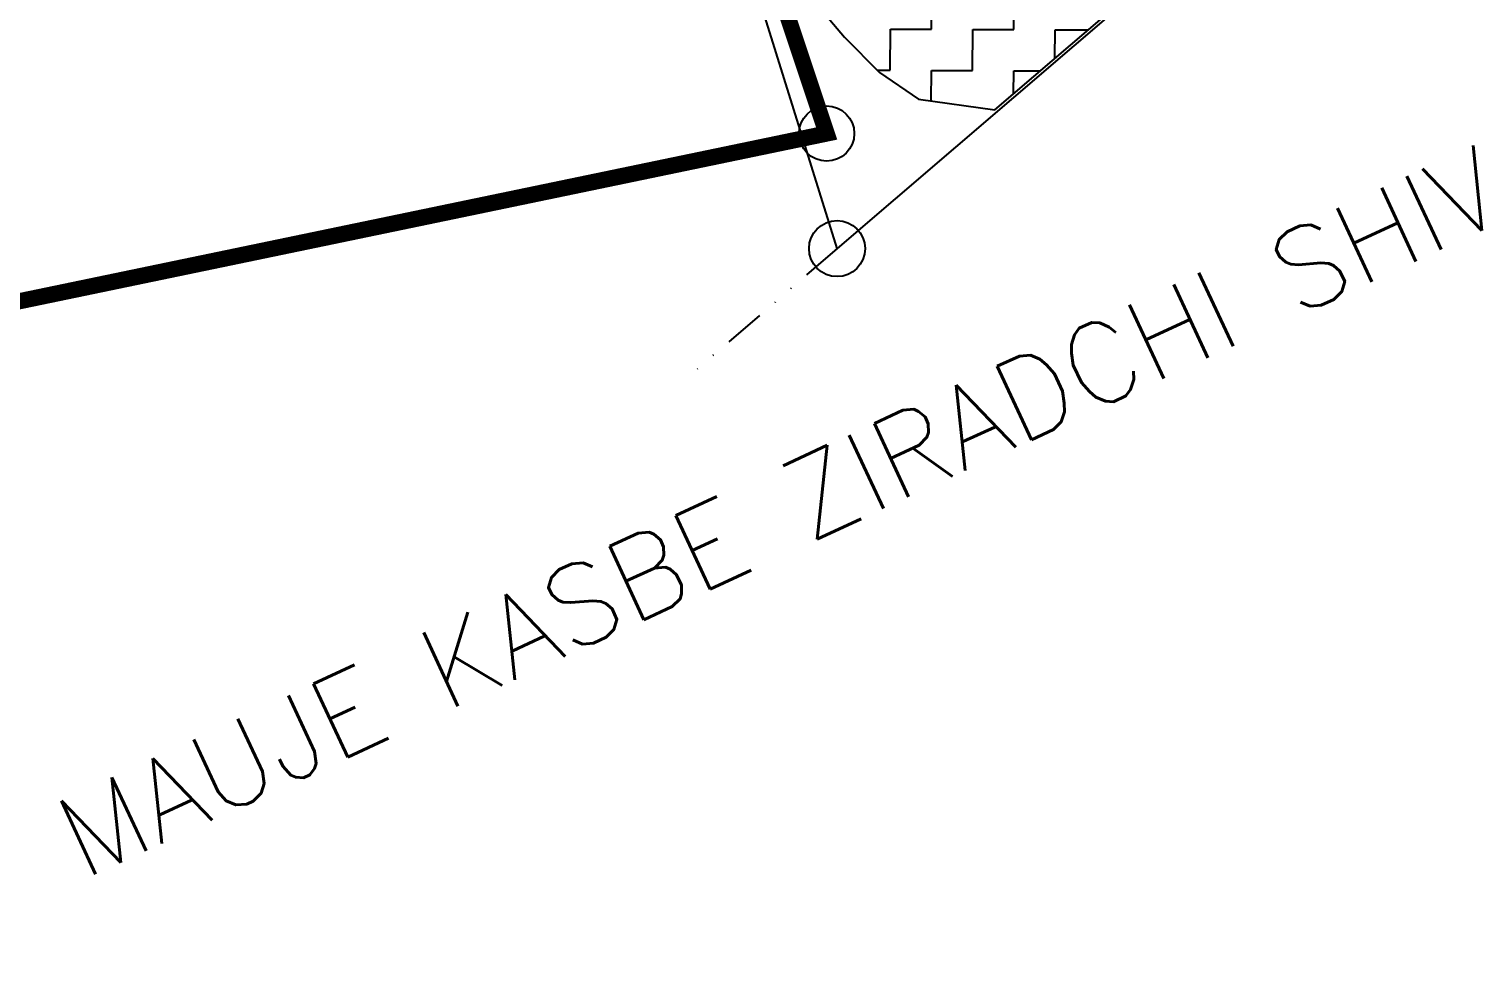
# Model space of a CAD drawing. Header units: metres. Extents: x 274536 to 279488, y 2074615 to 2078106.
# Drawn here: x 278252.3 to 278432.3, y 2075657.8 to 2075773.9 of the extents above; entities that cross this region are included whole.
import ezdxf

# ---------------------------------------------------------------- set-up
doc = ezdxf.new("R2010")
doc.units = ezdxf.units.M
doc.linetypes.add('DIVIDE', pattern=[1.25, 0.5, -0.25, 0, -0.25, 0, -0.25])
for name, color, linetype in [('POLY_HATCH', 12, 'Continuous'), ('SYM_STONE', 1, 'Continuous'), ('TEXT_MAPOUT', 7, 'Continuous'), ('V_BOUND_LINE', 7, 'Continuous'), ('V_DIVIDE_LINE', 7, 'DIVIDE')]:
    doc.layers.add(name, color=color, linetype=linetype)
doc.styles.get("Standard").update_dxf_attribs({"font": 'simplex.shx'})

# ---------------------------------------------------------------- blocks, each defined once
blk = doc.blocks.new('STONE')
blk.add_circle((0, 0), 0.851)

msp = doc.modelspace()

# ---------------------------------------------------------------- linework, layer by layer
msp.add_circle((278352.36, 2075746.69), 3.47)
at = {"layer": 'POLY_HATCH'}
for p, q in [((278371.9, 2075763.87), (278413.45, 2075799.49)), ((278349.19, 2075777.76), (278353.27, 2075772.89)), ((278353.27, 2075772.89), (278357.6, 2075768.53)), ((278357.6, 2075768.53), (278362.44, 2075765.19)), ((278362.44, 2075765.19), (278371.9, 2075763.87))]:
    msp.add_line(p, q, dxfattribs=at)
at = {"layer": 'POLY_HATCH', "linetype": 'Continuous'}
for p, q in [((278364.07, 2075773.86), (278364.09, 2075778.96)), ((278374.27, 2075773.82), (278374.29, 2075778.92)), ((278358.95, 2075768.78), (278358.97, 2075773.88)), ((278358.97, 2075773.88), (278364.07, 2075773.86)), ((278369.15, 2075768.74), (278369.17, 2075773.84)), ((278369.17, 2075773.84), (278374.27, 2075773.82)), ((278379.35, 2075770.27), (278379.37, 2075773.8)), ((278379.37, 2075773.8), (278383.46, 2075773.79)), ((278357.34, 2075768.79), (278358.95, 2075768.78)), ((278364.03, 2075764.97), (278364.05, 2075768.76)), ((278364.05, 2075768.76), (278369.15, 2075768.74)), ((278374.24, 2075765.88), (278374.25, 2075768.72)), ((278374.25, 2075768.72), (278377.54, 2075768.71))]:
    msp.add_line(p, q, dxfattribs=at)
at = {"layer": 'V_BOUND_LINE'}
for p, q in [((278352.36, 2075746.69), (278311.12, 2075879.44)), ((278420.14, 2075804.8), (278352.36, 2075746.69))]:
    msp.add_line(p, q, dxfattribs=at)
at = {"layer": 'V_BOUND_LINE', "const_width": 2.01}
msp.add_lwpolyline([(278385.84, 2076002.91), (278307.32, 2075892.34), (278351.07, 2075760.95), (278241.42, 2075738.17), (278163.8, 2075702.51), (278156.39, 2075702.07), (278050.26, 2075693.16), (277895.71, 2075658.83)], dxfattribs=at)
at = {"layer": 'V_DIVIDE_LINE', "ltscale": 10}
msp.add_line((278352.36, 2075746.69), (278333.16, 2075730.15), dxfattribs=at)

# ---------------------------------------------------------------- block references
at = {"layer": 'SYM_STONE', "xscale": 4.016944310243483, "yscale": 4.016944310243483, "zscale": 4.016944310243483, "rotation": 0.8063557665688688}
msp.add_blockref('STONE', (278351.07, 2075760.95), dxfattribs=at)

# ---------------------------------------------------------------- texts
at = {"layer": 'TEXT_MAPOUT'}
msp.add_text('MAUJE KASBE ZIRADCHI SHIV', height=10.0424, rotation=24.9047, dxfattribs=at).set_placement((278258.94, 2075668.45))

doc.saveas('drawing.dxf')
